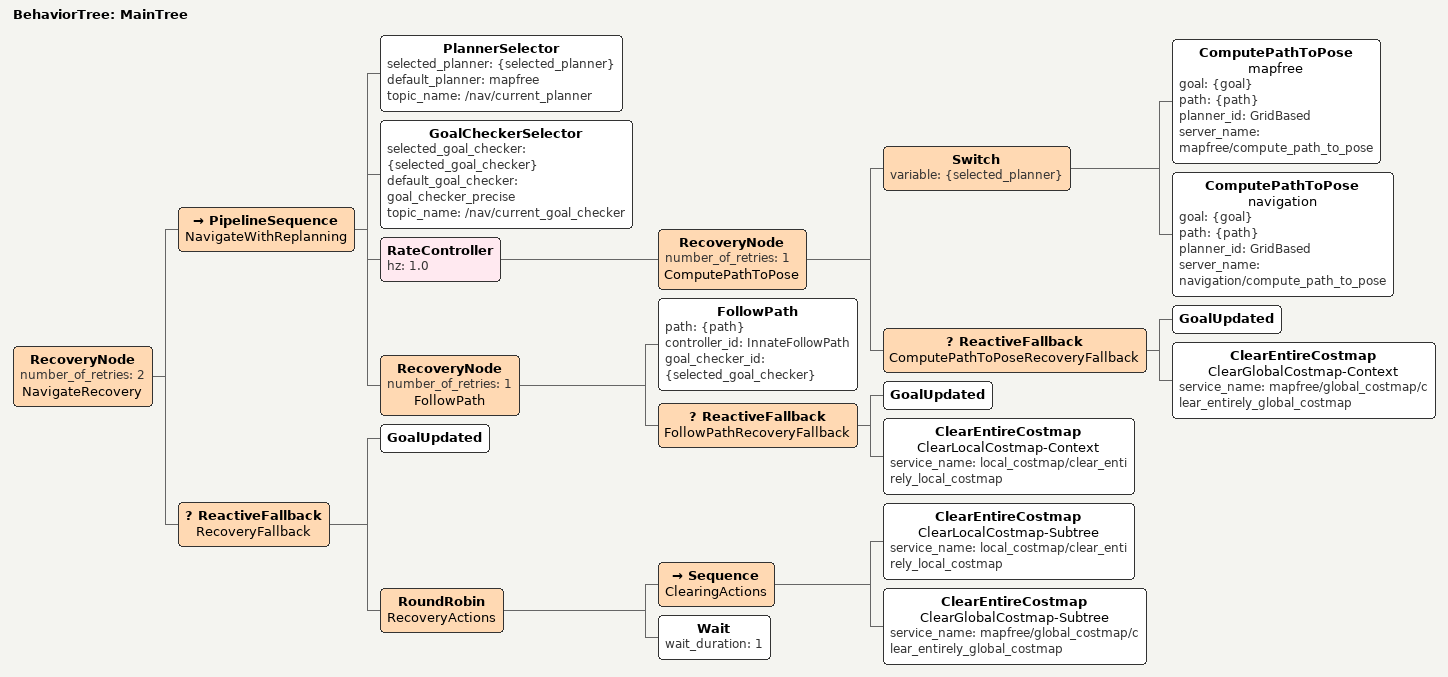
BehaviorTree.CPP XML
<root main_tree_to_execute="MainTree">
    <BehaviorTree ID="MainTree">
        <RecoveryNode number_of_retries="2" name="NavigateRecovery">
            <PipelineSequence name="NavigateWithReplanning">
                <PlannerSelector selected_planner="{selected_planner}" default_planner="mapfree" topic_name="/nav/current_planner"/>
                <GoalCheckerSelector selected_goal_checker="{selected_goal_checker}" default_goal_checker="goal_checker_precise" topic_name="/nav/current_goal_checker"/>
                <RateController hz="1.0">
                    <RecoveryNode number_of_retries="1" name="ComputePathToPose">
                        <Switch variable="{selected_planner}">
                            <ComputePathToPose name="mapfree" goal="{goal}" path="{path}" planner_id="GridBased" server_name="mapfree/compute_path_to_pose"/>
                            <ComputePathToPose name="navigation" goal="{goal}" path="{path}" planner_id="GridBased" server_name="navigation/compute_path_to_pose"/>
                        </Switch>
                        <ReactiveFallback name="ComputePathToPoseRecoveryFallback">
                            <GoalUpdated/>
                            <ClearEntireCostmap name="ClearGlobalCostmap-Context" service_name="mapfree/global_costmap/clear_entirely_global_costmap"/>
                        </ReactiveFallback>
                    </RecoveryNode>
                </RateController>
                <RecoveryNode number_of_retries="1" name="FollowPath">
                    <FollowPath path="{path}" controller_id="InnateFollowPath" goal_checker_id="{selected_goal_checker}"/>
                    <ReactiveFallback name="FollowPathRecoveryFallback">
                        <GoalUpdated/>
                        <ClearEntireCostmap name="ClearLocalCostmap-Context" service_name="local_costmap/clear_entirely_local_costmap"/>
                    </ReactiveFallback>
                </RecoveryNode>
            </PipelineSequence>
            <ReactiveFallback name="RecoveryFallback">
                <GoalUpdated/>
                <RoundRobin name="RecoveryActions">
                    <Sequence name="ClearingActions">
                        <ClearEntireCostmap name="ClearLocalCostmap-Subtree" service_name="local_costmap/clear_entirely_local_costmap"/>
                        <ClearEntireCostmap name="ClearGlobalCostmap-Subtree" service_name="mapfree/global_costmap/clear_entirely_global_costmap"/>
                    </Sequence>
                    <Wait wait_duration="1"/>
                </RoundRobin>
            </ReactiveFallback>
        </RecoveryNode>
    </BehaviorTree>
</root>
